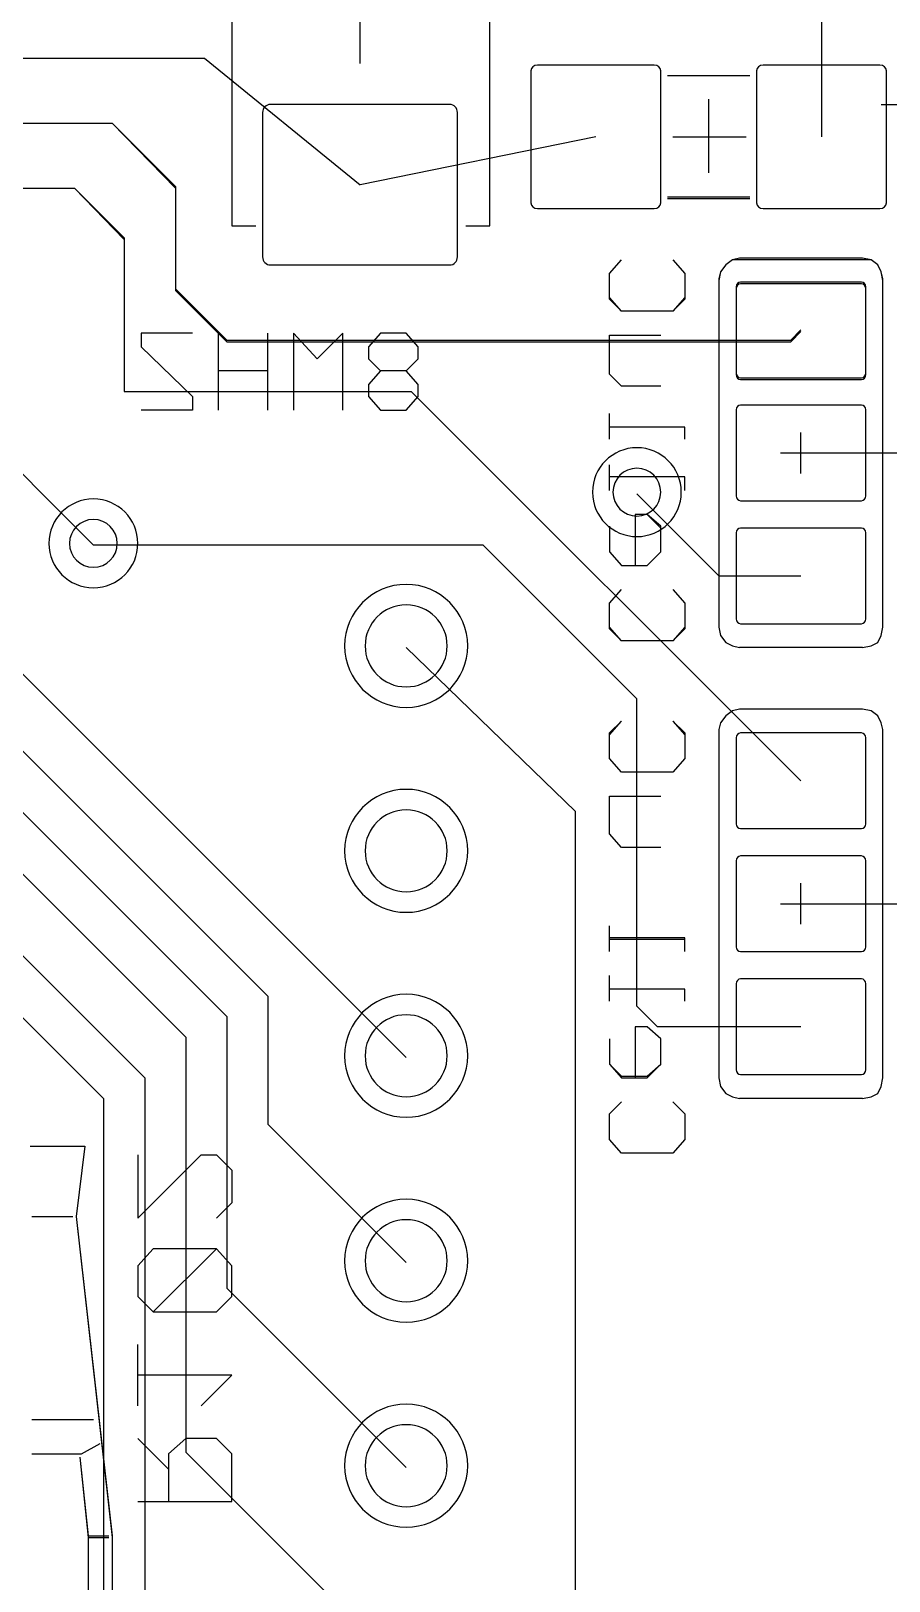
# Model space of a CAD drawing. Extents: x 82 to 212, y 79 to 137.
# Drawn here: x 189.59 to 200.21, y 105.19 to 124.4 of the extents above; entities that cross this region are included whole.
import ezdxf

# ---------------------------------------------------------------- set-up
doc = ezdxf.new("R2010")
doc.units = 0
doc.layers.add('Circuit_2013-04-18', color=7, linetype='CONTINUOUS')
doc.layers.add('Circuit_2013-08-08', color=7, linetype='CONTINUOUS')

msp = doc.modelspace()

# ---------------------------------------------------------------- linework, layer by layer
at = {"layer": 'Circuit_2013-04-18', "color": 6}
for points in [[(192.369722, 126.978833), (192.073389, 126.978833), (192.073389, 121.9835), (192.369722, 121.9835)], [(194.973222, 121.9835), (195.269556, 121.9835), (195.269556, 126.978833), (194.973222, 126.978833)], [(197.470889, 123.846167), (198.486889, 123.846167)], [(197.470889, 122.322167), (198.486889, 122.322167)], [(198.359889, 121.560167), (198.275222, 121.560167), (198.190556, 121.496667), (198.127056, 121.412), (198.105889, 121.306167)], [(199.883889, 121.560167), (198.359889, 121.560167)], [(200.137889, 121.306167), (200.116722, 121.412), (200.074389, 121.496667), (199.989722, 121.560167), (199.883889, 121.560167)], [(198.105889, 121.306167), (198.105889, 117.009333)], [(200.137889, 117.009333), (200.137889, 121.306167)], [(198.105889, 117.009333), (198.127056, 116.9035), (198.190556, 116.818833), (198.275222, 116.7765), (198.359889, 116.755333)], [(199.883889, 116.755333), (199.989722, 116.7765), (200.074389, 116.818833), (200.116722, 116.9035), (200.137889, 117.009333)], [(199.883889, 116.755333), (198.359889, 116.755333)], [(198.359889, 115.993333), (198.275222, 115.972167), (198.190556, 115.908667), (198.127056, 115.824), (198.105889, 115.739333)], [(199.883889, 115.993333), (198.359889, 115.993333)], [(200.137889, 115.739333), (200.116722, 115.824), (200.074389, 115.908667), (199.989722, 115.972167), (199.883889, 115.993333)], [(198.105889, 115.739333), (198.105889, 111.421333)], [(200.137889, 111.421333), (200.137889, 115.739333)], [(198.105889, 111.421333), (198.127056, 111.3155), (198.190556, 111.230833), (198.275222, 111.1885), (198.359889, 111.167333)], [(199.883889, 111.167333), (199.989722, 111.1885), (200.074389, 111.230833), (200.116722, 111.3155), (200.137889, 111.421333)], [(199.883889, 111.167333), (198.359889, 111.167333)], [(189.575722, 110.574667), (190.253056, 110.574667), (190.147222, 109.706833), (190.591722, 105.7275), (190.591722, 104.690333), (190.083722, 104.690333), (190.083722, 90.191167), (190.591722, 90.191167), (190.591722, 82.698167), (186.993389, 82.698167), (186.993389, 88.519), (177.362556, 88.519), (177.362556, 82.698167), (173.404389, 82.698167), (173.404389, 87.5665), (173.404389, 90.191167), (173.912389, 90.191167), (173.912389, 104.690333), (173.425556, 104.690333), (173.425556, 105.7275), (173.785389, 109.706833), (173.721889, 110.574667), (174.420389, 110.574667)], [(189.596889, 109.706833), (190.104889, 109.706833)], [(189.596889, 107.188), (190.358889, 107.188)], [(189.596889, 106.764667), (190.210722, 106.764667), (190.443556, 106.891667)], [(190.189556, 106.722333), (190.295389, 105.7275), (190.549389, 105.7275)], [(190.295389, 105.7275), (190.295389, 104.7115)]]:
    msp.add_lwpolyline(points, dxfattribs=at)
at = {"layer": 'Circuit_2013-04-18', "color": 5}
for points in [[(199.375889, 125.751167), (199.375889, 123.084167)], [(188.813722, 124.057833), (191.734722, 124.057833), (193.660889, 122.4915)], [(188.813722, 123.2535), (190.591722, 123.2535), (191.374889, 122.449167), (191.374889, 121.179167), (192.009889, 120.544167), (198.994889, 120.544167), (199.121889, 120.671167)], [(196.581889, 123.084167), (193.660889, 122.4915)], [(188.813722, 122.449167), (190.126056, 122.449167), (190.739889, 121.814167), (190.739889, 119.930333), (194.295889, 119.930333), (199.121889, 115.104333)], [(188.813722, 121.644833), (188.834889, 121.623667), (188.834889, 119.549333), (190.358889, 118.025333)], [(180.622222, 119.845667), (180.622222, 118.618), (185.024889, 114.215333), (187.437889, 114.215333), (190.485889, 111.167333), (190.485889, 93.260333), (192.390889, 91.3765), (193.131722, 91.3765)], [(181.426556, 119.845667), (181.426556, 118.575667), (185.024889, 114.977333), (187.437889, 114.977333), (190.993889, 111.421333), (190.993889, 104.753833), (194.232389, 101.515333)], [(183.818389, 119.845667), (183.818389, 117.580833), (185.913889, 115.485333), (187.945889, 115.485333), (191.501889, 111.929333), (191.501889, 106.785833), (194.232389, 104.055333)], [(184.622722, 119.845667), (184.622722, 117.5385), (186.167889, 115.993333), (188.199889, 115.993333), (192.009889, 112.183333), (192.009889, 108.817833), (194.232389, 106.595333)], [(185.427056, 119.845667), (185.427056, 117.496167), (186.421889, 116.501333), (188.453889, 116.501333), (192.517889, 112.437333), (192.517889, 110.849833), (194.232389, 109.135333)], [(186.210222, 119.845667), (186.210222, 117.475), (186.421889, 117.263333), (188.644389, 117.263333), (194.232389, 111.675333)], [(199.121889, 119.168333), (201.407889, 119.168333), (202.169889, 118.660333)], [(197.089889, 118.660333), (198.105889, 117.644333), (199.121889, 117.644333)], [(195.184889, 118.025333), (190.358889, 118.025333)], [(199.121889, 112.056333), (197.343889, 112.056333), (197.089889, 112.310333), (197.089889, 116.120333), (195.184889, 118.025333)], [(197.089889, 101.0285), (196.454889, 101.515333), (196.327889, 100.880333), (196.327889, 114.723333), (194.232389, 116.755333)], [(199.121889, 113.580333), (200.518889, 113.580333), (200.518889, 116.120333), (202.169889, 116.120333)]]:
    msp.add_lwpolyline(points, dxfattribs=at)
at = {"layer": 'Circuit_2013-04-18', "color": 7}
for points in [[(193.660889, 123.994333), (193.660889, 124.989167)], [(195.777556, 123.902047), (195.777556, 122.266287), (195.777556, 122.266287)], [(197.305789, 123.973167), (195.857989, 123.973167)], [(197.386222, 122.266287), (197.386222, 123.902047)], [(198.571556, 123.902047), (198.571556, 122.266287), (198.571556, 122.266287)], [(200.099789, 123.973167), (198.651989, 123.973167)], [(200.180222, 122.266287), (200.180222, 123.902047)], [(197.978889, 122.639667), (197.978889, 123.549833)], [(192.454389, 123.38685), (192.454389, 121.59615), (192.454389, 121.59615)], [(194.770869, 123.486333), (192.550909, 123.486333)], [(194.867389, 121.59615), (194.867389, 123.38685)], [(197.534389, 123.084167), (198.444556, 123.084167)], [(195.857989, 122.195167), (197.305789, 122.195167)], [(198.651989, 122.195167), (200.099789, 122.195167)], [(192.550909, 121.496667), (194.770869, 121.496667)], [(199.869919, 121.263833), (198.373859, 121.263833)], [(198.317556, 121.204567), (198.317556, 120.137767), (198.317556, 120.137767)], [(199.926222, 120.137767), (199.926222, 121.204567)], [(198.373859, 120.0785), (199.869919, 120.0785)], [(198.317556, 119.701733), (198.317556, 118.634933), (198.317556, 118.634933)], [(199.869919, 119.761), (198.373859, 119.761)], [(199.926222, 118.634933), (199.926222, 119.701733)], [(199.121889, 118.914333), (199.121889, 119.422333)], [(198.867889, 119.168333), (199.375889, 119.168333)], [(197.386222, 118.6815), (197.386222, 118.6815)], [(197.640222, 118.6815), (197.640222, 118.6815)], [(198.373859, 118.575667), (199.869919, 118.575667)], [(198.317556, 118.177733), (198.317556, 117.110933), (198.317556, 117.110933)], [(199.869919, 118.237), (198.373859, 118.237)], [(199.926222, 117.110933), (199.926222, 118.177733)], [(190.655222, 118.0465), (190.655222, 118.0465)], [(190.909222, 118.0465), (190.909222, 118.0465)], [(198.373859, 117.051667), (199.869919, 117.051667)], [(194.740389, 116.7765), (194.740389, 116.7765)], [(194.994389, 116.7765), (194.994389, 116.7765)], [(198.317556, 115.637733), (198.317556, 114.570933), (198.317556, 114.570933)], [(199.869919, 115.697), (198.373859, 115.697)], [(199.926222, 114.570933), (199.926222, 115.637733)], [(198.373859, 114.511667), (199.869919, 114.511667)], [(194.740389, 114.2365), (194.740389, 114.2365)], [(194.994389, 114.2365), (194.994389, 114.2365)], [(198.317556, 114.113733), (198.317556, 113.046933), (198.317556, 113.046933)], [(199.869919, 114.173), (198.373859, 114.173)], [(199.926222, 113.046933), (199.926222, 114.113733)], [(199.121889, 113.326333), (199.121889, 113.834333)], [(198.867889, 113.580333), (199.375889, 113.580333)], [(198.373859, 112.987667), (199.869919, 112.987667)], [(198.317556, 112.589733), (198.317556, 111.522933), (198.317556, 111.522933)], [(199.869919, 112.649), (198.373859, 112.649)], [(199.926222, 111.522933), (199.926222, 112.589733)], [(194.740389, 111.6965), (194.740389, 111.6965)], [(194.994389, 111.6965), (194.994389, 111.6965)], [(198.373859, 111.463667), (199.869919, 111.463667)], [(194.740389, 109.1565), (194.740389, 109.1565)], [(194.994389, 109.1565), (194.994389, 109.1565)], [(194.740389, 106.6165), (194.740389, 106.6165)], [(194.994389, 106.6165), (194.994389, 106.6165)]]:
    msp.add_lwpolyline(points, dxfattribs=at)
at = {"layer": 'Circuit_2013-04-18', "color": 1}
for points in [[(200.116722, 123.486333), (201.069222, 123.486333), (201.069222, 123.952), (200.899889, 124.100167), (200.582389, 124.100167), (200.434222, 123.952), (200.434222, 123.486333)], [(190.909222, 110.468833), (190.909222, 109.685667), (191.692389, 110.468833), (191.882889, 110.468833), (192.073389, 110.278333), (192.073389, 109.876167), (191.882889, 109.685667)], [(191.099722, 108.5215), (191.882889, 108.5215), (192.073389, 108.712), (192.073389, 109.093), (191.882889, 109.304667), (191.099722, 109.304667), (190.909222, 109.093), (190.909222, 108.712), (191.099722, 108.5215), (191.882889, 109.304667)], [(190.909222, 107.357333), (190.909222, 108.119333)], [(191.692389, 107.357333), (192.073389, 107.738333), (190.909222, 107.738333)], [(190.909222, 106.172), (192.073389, 106.172), (192.073389, 106.764667), (191.882889, 106.955167), (191.501889, 106.955167), (191.290222, 106.764667), (191.290222, 106.172)], [(191.290222, 106.574167), (190.909222, 106.955167)]]:
    msp.add_lwpolyline(points, dxfattribs=at)
at = {"layer": 'Circuit_2013-04-18', "color": 2}
for points in [[(197.534389, 121.560167), (197.682556, 121.390833), (197.682556, 121.073333), (197.534389, 120.925167), (196.899389, 120.925167), (196.751222, 121.073333), (196.751222, 121.390833), (196.899389, 121.560167)], [(191.586556, 120.65), (190.951556, 120.65), (190.951556, 120.480667), (191.586556, 119.866833), (191.586556, 119.6975), (190.951556, 119.6975)], [(191.904056, 120.65), (191.904056, 119.6975)], [(192.517889, 119.6975), (192.517889, 120.65)], [(193.449222, 119.6975), (193.449222, 120.65), (193.131722, 120.3325), (192.835389, 120.65), (192.835389, 119.6975)], [(194.380556, 120.480667), (194.232389, 120.65), (193.914889, 120.65), (193.766722, 120.480667), (193.766722, 120.3325), (193.914889, 120.184333), (193.766722, 120.015), (193.766722, 119.866833), (193.914889, 119.6975), (194.232389, 119.6975), (194.380556, 119.866833), (194.380556, 120.015), (194.232389, 120.184333), (194.380556, 120.3325), (194.380556, 120.480667)], [(197.386222, 119.993833), (196.899389, 119.993833), (196.751222, 120.142), (196.751222, 120.628833), (197.386222, 120.628833)], [(192.517889, 120.184333), (191.904056, 120.184333)], [(194.232389, 120.184333), (193.914889, 120.184333)], [(196.751222, 119.337667), (196.751222, 119.655167)], [(197.682556, 119.337667), (197.682556, 119.485833), (196.751222, 119.485833)], [(196.751222, 118.702667), (196.751222, 119.020167)], [(197.682556, 118.702667), (197.682556, 118.872), (196.751222, 118.872)], [(196.751222, 118.237), (196.751222, 117.940667), (196.899389, 117.771333), (197.216889, 117.771333), (197.386222, 117.940667), (197.386222, 118.237), (197.216889, 118.406333), (197.068722, 118.406333), (197.068722, 117.771333)], [(197.534389, 117.475), (197.682556, 117.305667), (197.682556, 116.988167), (197.534389, 116.84), (196.899389, 116.84), (196.751222, 116.988167), (196.751222, 117.305667), (196.899389, 117.475)], [(197.534389, 115.845167), (197.682556, 115.675833), (197.682556, 115.3795), (197.534389, 115.210167), (196.899389, 115.210167), (196.751222, 115.3795), (196.751222, 115.675833), (196.899389, 115.845167)], [(197.386222, 114.278833), (196.899389, 114.278833), (196.751222, 114.448167), (196.751222, 114.913833), (197.386222, 114.913833)], [(196.751222, 112.987667), (196.751222, 113.305167)], [(197.682556, 112.987667), (197.682556, 113.135833), (196.751222, 113.135833)], [(196.751222, 112.373833), (196.751222, 112.670167)], [(197.682556, 112.373833), (197.682556, 112.522), (196.751222, 112.522)], [(196.751222, 111.908167), (196.751222, 111.590667), (196.899389, 111.421333), (197.216889, 111.421333), (197.386222, 111.590667), (197.386222, 111.908167), (197.216889, 112.056333), (197.068722, 112.056333), (197.068722, 111.421333)], [(197.534389, 111.125), (197.682556, 110.976833), (197.682556, 110.659333), (197.534389, 110.49), (196.899389, 110.49), (196.751222, 110.659333), (196.751222, 110.976833), (196.899389, 111.125)]]:
    msp.add_lwpolyline(points, dxfattribs=at)
at = {"layer": 'Circuit_2013-04-18', "color": 7}
for points in [[(195.857989, 123.973167), (195.813567, 123.973167), (195.777556, 123.941326), (195.777556, 123.902047)], [(197.386222, 123.902047), (197.386222, 123.941326), (197.350211, 123.973167), (197.305789, 123.973167)], [(198.651989, 123.973167), (198.607567, 123.973167), (198.571556, 123.941326), (198.571556, 123.902047)], [(200.180222, 123.902047), (200.180222, 123.941326), (200.144211, 123.973167), (200.099789, 123.973167)], [(192.550909, 123.486333), (192.497603, 123.486333), (192.454389, 123.441793), (192.454389, 123.38685)], [(194.867389, 123.38685), (194.867389, 123.441793), (194.824175, 123.486333), (194.770869, 123.486333)], [(195.777556, 122.266287), (195.777556, 122.227007), (195.813567, 122.195167), (195.857989, 122.195167)], [(197.305789, 122.195167), (197.350211, 122.195167), (197.386222, 122.227007), (197.386222, 122.266287)], [(198.571556, 122.266287), (198.571556, 122.227007), (198.607567, 122.195167), (198.651989, 122.195167)], [(200.099789, 122.195167), (200.144211, 122.195167), (200.180222, 122.227007), (200.180222, 122.266287)], [(192.454389, 121.59615), (192.454389, 121.541207), (192.497603, 121.496667), (192.550909, 121.496667)], [(194.770869, 121.496667), (194.824175, 121.496667), (194.867389, 121.541207), (194.867389, 121.59615)], [(198.373859, 121.263833), (198.342764, 121.263833), (198.317556, 121.237304), (198.317556, 121.204567)], [(199.926222, 121.204567), (199.926222, 121.237299), (199.90102, 121.263833), (199.869919, 121.263833)], [(198.317556, 120.137767), (198.317556, 120.105035), (198.342758, 120.0785), (198.373859, 120.0785)], [(199.869919, 120.0785), (199.901014, 120.0785), (199.926222, 120.105029), (199.926222, 120.137767)], [(198.373859, 119.761), (198.342764, 119.761), (198.317556, 119.734471), (198.317556, 119.701733)], [(199.926222, 119.701733), (199.926222, 119.734465), (199.90102, 119.761), (199.869919, 119.761)], [(197.089889, 119.231833), (196.78595, 119.231833), (196.539556, 118.985439), (196.539556, 118.6815)], [(197.640222, 118.6815), (197.640222, 118.985439), (197.393831, 119.231833), (197.089889, 119.231833)], [(197.089889, 118.977833), (196.926228, 118.977833), (196.793556, 118.845161), (196.793556, 118.6815)], [(197.386222, 118.6815), (197.386222, 118.845161), (197.25355, 118.977833), (197.089889, 118.977833)], [(190.358889, 118.596833), (190.05495, 118.596833), (189.808556, 118.350439), (189.808556, 118.0465)], [(190.909222, 118.0465), (190.909222, 118.350439), (190.662828, 118.596833), (190.358889, 118.596833)], [(196.539556, 118.6815), (196.539556, 118.377558), (196.78595, 118.131167), (197.089889, 118.131167)], [(196.793556, 118.6815), (196.793556, 118.517839), (196.926228, 118.385167), (197.089889, 118.385167)], [(197.089889, 118.131167), (197.393831, 118.131167), (197.640222, 118.377558), (197.640222, 118.6815)], [(197.089889, 118.385167), (197.25355, 118.385167), (197.386222, 118.517839), (197.386222, 118.6815)], [(198.317556, 118.634933), (198.317556, 118.602201), (198.342758, 118.575667), (198.373859, 118.575667)], [(199.869919, 118.575667), (199.901014, 118.575667), (199.926222, 118.602196), (199.926222, 118.634933)], [(190.358889, 118.342833), (190.195228, 118.342833), (190.062556, 118.210161), (190.062556, 118.0465)], [(190.655222, 118.0465), (190.655222, 118.210161), (190.52255, 118.342833), (190.358889, 118.342833)], [(198.373859, 118.237), (198.342764, 118.237), (198.317556, 118.210471), (198.317556, 118.177733)], [(199.926222, 118.177733), (199.926222, 118.210465), (199.90102, 118.237), (199.869919, 118.237)], [(189.808556, 118.0465), (189.808556, 117.742558), (190.05495, 117.496167), (190.358889, 117.496167)], [(190.062556, 118.0465), (190.062556, 117.882839), (190.195228, 117.750167), (190.358889, 117.750167)], [(190.358889, 117.496167), (190.662828, 117.496167), (190.909222, 117.742558), (190.909222, 118.0465)], [(190.358889, 117.750167), (190.52255, 117.750167), (190.655222, 117.882839), (190.655222, 118.0465)], [(194.232389, 117.5385), (193.811548, 117.5385), (193.470389, 117.197341), (193.470389, 116.7765)], [(194.994389, 116.7765), (194.994389, 117.197341), (194.65323, 117.5385), (194.232389, 117.5385)], [(194.232389, 117.2845), (193.951829, 117.2845), (193.724389, 117.05706), (193.724389, 116.7765)], [(194.740389, 116.7765), (194.740389, 117.05706), (194.512949, 117.2845), (194.232389, 117.2845)], [(198.317556, 117.110933), (198.317556, 117.078201), (198.342758, 117.051667), (198.373859, 117.051667)], [(199.869919, 117.051667), (199.901014, 117.051667), (199.926222, 117.078196), (199.926222, 117.110933)], [(193.470389, 116.7765), (193.470389, 116.355659), (193.811548, 116.0145), (194.232389, 116.0145)], [(193.724389, 116.7765), (193.724389, 116.49594), (193.951829, 116.2685), (194.232389, 116.2685)], [(194.232389, 116.0145), (194.65323, 116.0145), (194.994389, 116.355659), (194.994389, 116.7765)], [(194.232389, 116.2685), (194.512949, 116.2685), (194.740389, 116.49594), (194.740389, 116.7765)], [(198.373859, 115.697), (198.342764, 115.697), (198.317556, 115.670471), (198.317556, 115.637733)], [(199.926222, 115.637733), (199.926222, 115.670465), (199.90102, 115.697), (199.869919, 115.697)], [(194.232389, 114.9985), (193.811548, 114.9985), (193.470389, 114.657341), (193.470389, 114.2365)], [(194.994389, 114.2365), (194.994389, 114.657341), (194.65323, 114.9985), (194.232389, 114.9985)], [(194.232389, 114.7445), (193.951829, 114.7445), (193.724389, 114.51706), (193.724389, 114.2365)], [(194.740389, 114.2365), (194.740389, 114.51706), (194.512949, 114.7445), (194.232389, 114.7445)], [(198.317556, 114.570933), (198.317556, 114.538201), (198.342758, 114.511667), (198.373859, 114.511667)], [(199.869919, 114.511667), (199.901014, 114.511667), (199.926222, 114.538196), (199.926222, 114.570933)], [(193.470389, 114.2365), (193.470389, 113.815659), (193.811548, 113.4745), (194.232389, 113.4745)], [(193.724389, 114.2365), (193.724389, 113.95594), (193.951829, 113.7285), (194.232389, 113.7285)], [(194.232389, 113.4745), (194.65323, 113.4745), (194.994389, 113.815659), (194.994389, 114.2365)], [(194.232389, 113.7285), (194.512949, 113.7285), (194.740389, 113.95594), (194.740389, 114.2365)], [(198.373859, 114.173), (198.342764, 114.173), (198.317556, 114.146471), (198.317556, 114.113733)], [(199.926222, 114.113733), (199.926222, 114.146465), (199.90102, 114.173), (199.869919, 114.173)], [(198.317556, 113.046933), (198.317556, 113.014201), (198.342758, 112.987667), (198.373859, 112.987667)], [(199.869919, 112.987667), (199.901014, 112.987667), (199.926222, 113.014196), (199.926222, 113.046933)], [(198.373859, 112.649), (198.342764, 112.649), (198.317556, 112.622471), (198.317556, 112.589733)], [(199.926222, 112.589733), (199.926222, 112.622465), (199.90102, 112.649), (199.869919, 112.649)], [(194.232389, 112.4585), (193.811548, 112.4585), (193.470389, 112.117341), (193.470389, 111.6965)], [(194.994389, 111.6965), (194.994389, 112.117341), (194.65323, 112.4585), (194.232389, 112.4585)], [(194.232389, 112.2045), (193.951829, 112.2045), (193.724389, 111.97706), (193.724389, 111.6965)], [(194.740389, 111.6965), (194.740389, 111.97706), (194.512949, 112.2045), (194.232389, 112.2045)], [(193.470389, 111.6965), (193.470389, 111.275659), (193.811548, 110.9345), (194.232389, 110.9345)], [(193.724389, 111.6965), (193.724389, 111.41594), (193.951829, 111.1885), (194.232389, 111.1885)], [(194.232389, 110.9345), (194.65323, 110.9345), (194.994389, 111.275659), (194.994389, 111.6965)], [(194.232389, 111.1885), (194.512949, 111.1885), (194.740389, 111.41594), (194.740389, 111.6965)], [(198.317556, 111.522933), (198.317556, 111.490201), (198.342758, 111.463667), (198.373859, 111.463667)], [(199.869919, 111.463667), (199.901014, 111.463667), (199.926222, 111.490196), (199.926222, 111.522933)], [(194.232389, 109.9185), (193.811548, 109.9185), (193.470389, 109.577341), (193.470389, 109.1565)], [(194.994389, 109.1565), (194.994389, 109.577341), (194.65323, 109.9185), (194.232389, 109.9185)], [(194.232389, 109.6645), (193.951829, 109.6645), (193.724389, 109.43706), (193.724389, 109.1565)], [(194.740389, 109.1565), (194.740389, 109.43706), (194.512949, 109.6645), (194.232389, 109.6645)], [(193.470389, 109.1565), (193.470389, 108.735659), (193.811548, 108.3945), (194.232389, 108.3945)], [(193.724389, 109.1565), (193.724389, 108.87594), (193.951829, 108.6485), (194.232389, 108.6485)], [(194.232389, 108.3945), (194.65323, 108.3945), (194.994389, 108.735659), (194.994389, 109.1565)], [(194.232389, 108.6485), (194.512949, 108.6485), (194.740389, 108.87594), (194.740389, 109.1565)], [(194.232389, 107.3785), (193.811548, 107.3785), (193.470389, 107.037341), (193.470389, 106.6165)], [(194.994389, 106.6165), (194.994389, 107.037341), (194.65323, 107.3785), (194.232389, 107.3785)], [(194.232389, 107.1245), (193.951829, 107.1245), (193.724389, 106.89706), (193.724389, 106.6165)], [(194.740389, 106.6165), (194.740389, 106.89706), (194.512949, 107.1245), (194.232389, 107.1245)], [(193.470389, 106.6165), (193.470389, 106.195659), (193.811548, 105.8545), (194.232389, 105.8545)], [(193.724389, 106.6165), (193.724389, 106.33594), (193.951829, 106.1085), (194.232389, 106.1085)], [(194.232389, 105.8545), (194.65323, 105.8545), (194.994389, 106.195659), (194.994389, 106.6165)], [(194.232389, 106.1085), (194.512949, 106.1085), (194.740389, 106.33594), (194.740389, 106.6165)]]:
    msp.add_open_spline(points, degree=3, dxfattribs=at)
at = {"layer": 'Circuit_2013-08-08', "color": 6}
for points in [[(192.369722, 126.978833), (192.073389, 126.978833), (192.073389, 121.9835), (192.369722, 121.9835)], [(194.973222, 121.9835), (195.269556, 121.9835), (195.269556, 126.978833), (194.973222, 126.978833)], [(197.470889, 123.846167), (198.486889, 123.846167)], [(197.470889, 122.343333), (198.486889, 122.343333)], [(198.359889, 121.581333), (198.275222, 121.560167), (198.190556, 121.496667), (198.127056, 121.412), (198.105889, 121.327333)], [(199.883889, 121.581333), (198.359889, 121.581333)], [(200.137889, 121.327333), (200.116722, 121.412), (200.074389, 121.496667), (199.989722, 121.560167), (199.883889, 121.581333)], [(198.105889, 121.327333), (198.105889, 117.009333)], [(200.137889, 117.009333), (200.137889, 121.327333)], [(198.105889, 117.009333), (198.127056, 116.9035), (198.190556, 116.818833), (198.275222, 116.7765), (198.359889, 116.755333)], [(199.883889, 116.755333), (199.989722, 116.7765), (200.074389, 116.818833), (200.116722, 116.9035), (200.137889, 117.009333)], [(199.883889, 116.755333), (198.359889, 116.755333)], [(198.359889, 115.993333), (198.275222, 115.972167), (198.190556, 115.908667), (198.127056, 115.824), (198.105889, 115.739333)], [(199.883889, 115.993333), (198.359889, 115.993333)], [(200.137889, 115.739333), (200.116722, 115.824), (200.074389, 115.908667), (199.989722, 115.972167), (199.883889, 115.993333)], [(198.105889, 115.739333), (198.105889, 111.421333)], [(200.137889, 111.421333), (200.137889, 115.739333)], [(198.105889, 111.421333), (198.127056, 111.3155), (198.190556, 111.230833), (198.275222, 111.1885), (198.359889, 111.167333)], [(199.883889, 111.167333), (199.989722, 111.1885), (200.074389, 111.230833), (200.116722, 111.3155), (200.137889, 111.421333)], [(199.883889, 111.167333), (198.359889, 111.167333)], [(189.575722, 110.574667), (190.253056, 110.574667), (190.147222, 109.706833), (190.591722, 105.748667), (190.591722, 104.690333), (190.083722, 104.690333), (190.083722, 90.191167), (190.591722, 90.191167), (190.591722, 82.698167), (186.993389, 82.698167), (186.993389, 88.519), (177.362556, 88.519), (177.362556, 82.698167), (173.404389, 82.698167), (173.404389, 87.5665), (173.404389, 90.191167), (173.912389, 90.191167), (173.912389, 104.690333), (173.425556, 104.690333), (173.425556, 105.748667), (173.785389, 109.706833), (173.721889, 110.574667), (174.420389, 110.574667)], [(189.596889, 109.706833), (190.104889, 109.706833)], [(189.596889, 107.188), (190.358889, 107.188)], [(189.596889, 106.764667), (190.210722, 106.764667), (190.443556, 106.891667)], [(190.189556, 106.722333), (190.295389, 105.748667), (190.549389, 105.748667)], [(190.295389, 105.748667), (190.295389, 104.7115)]]:
    msp.add_lwpolyline(points, dxfattribs=at)
at = {"layer": 'Circuit_2013-08-08', "color": 5}
for points in [[(199.375889, 125.751167), (199.375889, 123.084167)], [(188.813722, 124.057833), (191.734722, 124.057833), (193.660889, 122.4915)], [(188.813722, 123.2535), (190.591722, 123.2535), (191.374889, 122.470333), (191.374889, 121.200333), (192.009889, 120.565333), (198.994889, 120.565333), (199.121889, 120.692333)], [(196.581889, 123.084167), (193.660889, 122.4915)], [(188.813722, 122.449167), (190.126056, 122.449167), (190.739889, 121.835333), (190.739889, 119.930333), (194.295889, 119.930333), (199.121889, 115.104333)], [(188.813722, 121.644833), (188.834889, 121.623667), (188.834889, 119.549333), (190.358889, 118.025333)], [(180.622222, 119.845667), (180.622222, 118.618), (185.024889, 114.215333), (187.437889, 114.215333), (190.485889, 111.167333), (190.485889, 93.2815), (192.390889, 91.3765), (193.131722, 91.3765)], [(181.426556, 119.845667), (181.426556, 118.575667), (185.024889, 114.977333), (187.437889, 114.977333), (190.993889, 111.421333), (190.993889, 104.753833), (194.232389, 101.515333)], [(183.818389, 119.845667), (183.818389, 117.580833), (185.913889, 115.485333), (187.945889, 115.485333), (191.501889, 111.929333), (191.501889, 106.785833), (194.232389, 104.055333)], [(184.622722, 119.845667), (184.622722, 117.5385), (186.167889, 115.993333), (188.199889, 115.993333), (192.009889, 112.183333), (192.009889, 108.817833), (194.232389, 106.595333)], [(185.427056, 119.845667), (185.427056, 117.496167), (186.421889, 116.501333), (188.453889, 116.501333), (192.517889, 112.437333), (192.517889, 110.849833), (194.232389, 109.135333)], [(186.210222, 119.845667), (186.210222, 117.475), (186.421889, 117.263333), (188.644389, 117.263333), (194.232389, 111.675333)], [(199.121889, 119.168333), (201.407889, 119.168333), (202.169889, 118.660333)], [(197.089889, 118.660333), (198.105889, 117.644333), (199.121889, 117.644333)], [(195.184889, 118.025333), (190.358889, 118.025333)], [(199.121889, 112.056333), (197.343889, 112.056333), (197.089889, 112.310333), (197.089889, 116.120333), (195.184889, 118.025333)], [(197.089889, 101.0285), (196.454889, 101.515333), (196.327889, 100.880333), (196.327889, 114.723333), (194.232389, 116.755333)], [(199.121889, 113.580333), (200.518889, 113.580333), (200.518889, 116.120333), (202.169889, 116.120333)]]:
    msp.add_lwpolyline(points, dxfattribs=at)
at = {"layer": 'Circuit_2013-08-08', "color": 7}
for points in [[(193.660889, 123.994333), (193.660889, 124.989167)], [(195.777556, 123.902047), (195.777556, 122.266287), (195.777556, 122.266287)], [(197.305789, 123.973167), (195.857989, 123.973167)], [(197.386222, 122.266287), (197.386222, 123.902047)], [(198.571556, 123.902047), (198.571556, 122.266287), (198.571556, 122.266287)], [(200.099789, 123.973167), (198.651989, 123.973167)], [(200.180222, 122.266287), (200.180222, 123.902047)], [(197.978889, 122.639667), (197.978889, 123.549833)], [(192.454389, 123.38685), (192.454389, 121.59615), (192.454389, 121.59615)], [(194.770869, 123.486333), (192.550909, 123.486333)], [(194.867389, 121.59615), (194.867389, 123.38685)], [(197.534389, 123.084167), (198.444556, 123.084167)], [(195.857989, 122.195167), (197.305789, 122.195167)], [(198.651989, 122.195167), (200.099789, 122.195167)], [(192.550909, 121.496667), (194.770869, 121.496667)], [(198.317556, 121.225733), (198.317556, 120.158933), (198.317556, 120.158933)], [(199.869919, 121.285), (198.373859, 121.285)], [(199.926222, 120.158933), (199.926222, 121.225733)], [(198.373859, 120.099667), (199.869919, 120.099667)], [(198.317556, 119.701733), (198.317556, 118.634933), (198.317556, 118.634933)], [(199.869919, 119.761), (198.373859, 119.761)], [(199.926222, 118.634933), (199.926222, 119.701733)], [(199.121889, 118.914333), (199.121889, 119.422333)], [(198.867889, 119.168333), (199.375889, 119.168333)], [(197.386222, 118.6815), (197.386222, 118.6815)], [(197.640222, 118.6815), (197.640222, 118.6815)], [(198.373859, 118.575667), (199.869919, 118.575667)], [(198.317556, 118.177733), (198.317556, 117.110933), (198.317556, 117.110933)], [(199.869919, 118.237), (198.373859, 118.237)], [(199.926222, 117.110933), (199.926222, 118.177733)], [(190.655222, 118.0465), (190.655222, 118.0465)], [(190.909222, 118.0465), (190.909222, 118.0465)], [(198.373859, 117.051667), (199.869919, 117.051667)], [(194.740389, 116.7765), (194.740389, 116.7765)], [(194.994389, 116.7765), (194.994389, 116.7765)], [(198.317556, 115.637733), (198.317556, 114.570933), (198.317556, 114.570933)], [(199.869919, 115.697), (198.373859, 115.697)], [(199.926222, 114.570933), (199.926222, 115.637733)], [(198.373859, 114.511667), (199.869919, 114.511667)], [(194.740389, 114.2365), (194.740389, 114.2365)], [(194.994389, 114.2365), (194.994389, 114.2365)], [(198.317556, 114.113733), (198.317556, 113.046933), (198.317556, 113.046933)], [(199.869919, 114.173), (198.373859, 114.173)], [(199.926222, 113.046933), (199.926222, 114.113733)], [(199.121889, 113.326333), (199.121889, 113.834333)], [(198.867889, 113.580333), (199.375889, 113.580333)], [(198.373859, 112.987667), (199.869919, 112.987667)], [(198.317556, 112.589733), (198.317556, 111.522933), (198.317556, 111.522933)], [(199.869919, 112.649), (198.373859, 112.649)], [(199.926222, 111.522933), (199.926222, 112.589733)], [(194.740389, 111.6965), (194.740389, 111.6965)], [(194.994389, 111.6965), (194.994389, 111.6965)], [(198.373859, 111.463667), (199.869919, 111.463667)], [(194.740389, 109.1565), (194.740389, 109.1565)], [(194.994389, 109.1565), (194.994389, 109.1565)], [(194.740389, 106.6165), (194.740389, 106.6165)], [(194.994389, 106.6165), (194.994389, 106.6165)]]:
    msp.add_lwpolyline(points, dxfattribs=at)
at = {"layer": 'Circuit_2013-08-08', "color": 1}
for points in [[(200.116722, 123.486333), (201.069222, 123.486333), (201.069222, 123.952), (200.899889, 124.100167), (200.582389, 124.100167), (200.434222, 123.952), (200.434222, 123.486333)], [(190.909222, 110.468833), (190.909222, 109.685667), (191.692389, 110.468833), (191.882889, 110.468833), (192.073389, 110.278333), (192.073389, 109.876167), (191.882889, 109.685667)], [(191.099722, 108.5215), (191.882889, 108.5215), (192.073389, 108.712), (192.073389, 109.093), (191.882889, 109.304667), (191.099722, 109.304667), (190.909222, 109.093), (190.909222, 108.712), (191.099722, 108.5215), (191.882889, 109.304667)], [(190.909222, 107.357333), (190.909222, 108.119333)], [(191.692389, 107.357333), (192.073389, 107.738333), (190.909222, 107.738333)], [(190.909222, 106.172), (192.073389, 106.172), (192.073389, 106.764667), (191.882889, 106.955167), (191.501889, 106.955167), (191.290222, 106.764667), (191.290222, 106.172)], [(191.290222, 106.574167), (190.909222, 106.955167)]]:
    msp.add_lwpolyline(points, dxfattribs=at)
at = {"layer": 'Circuit_2013-08-08', "color": 2}
for points in [[(197.534389, 121.560167), (197.682556, 121.390833), (197.682556, 121.0945), (197.534389, 120.925167), (196.899389, 120.925167), (196.751222, 121.0945), (196.751222, 121.390833), (196.899389, 121.560167)], [(191.586556, 120.65), (190.951556, 120.65), (190.951556, 120.480667), (191.586556, 119.866833), (191.586556, 119.6975), (190.951556, 119.6975)], [(191.904056, 120.65), (191.904056, 119.6975)], [(192.517889, 119.6975), (192.517889, 120.65)], [(193.449222, 119.6975), (193.449222, 120.65), (193.131722, 120.3325), (192.835389, 120.65), (192.835389, 119.6975)], [(194.380556, 120.480667), (194.232389, 120.65), (193.914889, 120.65), (193.766722, 120.480667), (193.766722, 120.3325), (193.914889, 120.184333), (193.766722, 120.015), (193.766722, 119.866833), (193.914889, 119.6975), (194.232389, 119.6975), (194.380556, 119.866833), (194.380556, 120.015), (194.232389, 120.184333), (194.380556, 120.3325), (194.380556, 120.480667)], [(197.386222, 119.993833), (196.899389, 119.993833), (196.751222, 120.142), (196.751222, 120.628833), (197.386222, 120.628833)], [(192.517889, 120.184333), (191.904056, 120.184333)], [(194.232389, 120.184333), (193.914889, 120.184333)], [(196.751222, 119.337667), (196.751222, 119.655167)], [(197.682556, 119.337667), (197.682556, 119.485833), (196.751222, 119.485833)], [(196.751222, 118.723833), (196.751222, 119.020167)], [(197.682556, 118.723833), (197.682556, 118.872), (196.751222, 118.872)], [(196.751222, 118.258167), (196.751222, 117.940667), (196.899389, 117.771333), (197.216889, 117.771333), (197.386222, 117.940667), (197.386222, 118.258167), (197.216889, 118.406333), (197.068722, 118.406333), (197.068722, 117.771333)], [(197.534389, 117.475), (197.682556, 117.305667), (197.682556, 117.009333), (197.534389, 116.84), (196.899389, 116.84), (196.751222, 117.009333), (196.751222, 117.305667), (196.899389, 117.475)], [(197.534389, 115.845167), (197.682556, 115.697), (197.682556, 115.3795), (197.534389, 115.210167), (196.899389, 115.210167), (196.751222, 115.3795), (196.751222, 115.697), (196.899389, 115.845167)], [(197.386222, 114.278833), (196.899389, 114.278833), (196.751222, 114.448167), (196.751222, 114.913833), (197.386222, 114.913833)], [(196.751222, 112.987667), (196.751222, 113.305167)], [(197.682556, 112.987667), (197.682556, 113.157), (196.751222, 113.157)], [(196.751222, 112.373833), (196.751222, 112.691333)], [(197.682556, 112.373833), (197.682556, 112.522), (196.751222, 112.522)], [(196.751222, 111.908167), (196.751222, 111.590667), (196.899389, 111.4425), (197.216889, 111.4425), (197.386222, 111.590667), (197.386222, 111.908167), (197.216889, 112.056333), (197.068722, 112.056333), (197.068722, 111.4425)], [(197.534389, 111.125), (197.682556, 110.976833), (197.682556, 110.659333), (197.534389, 110.49), (196.899389, 110.49), (196.751222, 110.659333), (196.751222, 110.976833), (196.899389, 111.125)]]:
    msp.add_lwpolyline(points, dxfattribs=at)
at = {"layer": 'Circuit_2013-08-08', "color": 7}
for points in [[(195.857989, 123.973167), (195.813567, 123.973167), (195.777556, 123.941326), (195.777556, 123.902047)], [(197.386222, 123.902047), (197.386222, 123.941326), (197.350211, 123.973167), (197.305789, 123.973167)], [(198.651989, 123.973167), (198.607567, 123.973167), (198.571556, 123.941326), (198.571556, 123.902047)], [(200.180222, 123.902047), (200.180222, 123.941326), (200.144211, 123.973167), (200.099789, 123.973167)], [(192.550909, 123.486333), (192.497603, 123.486333), (192.454389, 123.441793), (192.454389, 123.38685)], [(194.867389, 123.38685), (194.867389, 123.441793), (194.824175, 123.486333), (194.770869, 123.486333)], [(195.777556, 122.266287), (195.777556, 122.227007), (195.813567, 122.195167), (195.857989, 122.195167)], [(197.305789, 122.195167), (197.350211, 122.195167), (197.386222, 122.227007), (197.386222, 122.266287)], [(198.571556, 122.266287), (198.571556, 122.227007), (198.607567, 122.195167), (198.651989, 122.195167)], [(200.099789, 122.195167), (200.144211, 122.195167), (200.180222, 122.227007), (200.180222, 122.266287)], [(192.454389, 121.59615), (192.454389, 121.541207), (192.497603, 121.496667), (192.550909, 121.496667)], [(194.770869, 121.496667), (194.824175, 121.496667), (194.867389, 121.541207), (194.867389, 121.59615)], [(198.373859, 121.285), (198.342764, 121.285), (198.317556, 121.258471), (198.317556, 121.225733)], [(199.926222, 121.225733), (199.926222, 121.258465), (199.90102, 121.285), (199.869919, 121.285)], [(198.317556, 120.158933), (198.317556, 120.126201), (198.342758, 120.099667), (198.373859, 120.099667)], [(199.869919, 120.099667), (199.901014, 120.099667), (199.926222, 120.126196), (199.926222, 120.158933)], [(198.373859, 119.761), (198.342764, 119.761), (198.317556, 119.734471), (198.317556, 119.701733)], [(199.926222, 119.701733), (199.926222, 119.734465), (199.90102, 119.761), (199.869919, 119.761)], [(197.089889, 119.231833), (196.78595, 119.231833), (196.539556, 118.985442), (196.539556, 118.6815)], [(197.640222, 118.6815), (197.640222, 118.985442), (197.393831, 119.231833), (197.089889, 119.231833)], [(197.089889, 118.977833), (196.926228, 118.977833), (196.793556, 118.845161), (196.793556, 118.6815)], [(197.386222, 118.6815), (197.386222, 118.845161), (197.25355, 118.977833), (197.089889, 118.977833)], [(190.358889, 118.596833), (190.05495, 118.596833), (189.808556, 118.350442), (189.808556, 118.0465)], [(190.909222, 118.0465), (190.909222, 118.350442), (190.662828, 118.596833), (190.358889, 118.596833)], [(196.539556, 118.6815), (196.539556, 118.377561), (196.78595, 118.131167), (197.089889, 118.131167)], [(196.793556, 118.6815), (196.793556, 118.517839), (196.926228, 118.385167), (197.089889, 118.385167)], [(197.089889, 118.131167), (197.393831, 118.131167), (197.640222, 118.377561), (197.640222, 118.6815)], [(197.089889, 118.385167), (197.25355, 118.385167), (197.386222, 118.517839), (197.386222, 118.6815)], [(198.317556, 118.634933), (198.317556, 118.602201), (198.342758, 118.575667), (198.373859, 118.575667)], [(199.869919, 118.575667), (199.901014, 118.575667), (199.926222, 118.602196), (199.926222, 118.634933)], [(190.358889, 118.342833), (190.195228, 118.342833), (190.062556, 118.210161), (190.062556, 118.0465)], [(190.655222, 118.0465), (190.655222, 118.210161), (190.52255, 118.342833), (190.358889, 118.342833)], [(198.373859, 118.237), (198.342764, 118.237), (198.317556, 118.210471), (198.317556, 118.177733)], [(199.926222, 118.177733), (199.926222, 118.210465), (199.90102, 118.237), (199.869919, 118.237)], [(189.808556, 118.0465), (189.808556, 117.742561), (190.05495, 117.496167), (190.358889, 117.496167)], [(190.062556, 118.0465), (190.062556, 117.882839), (190.195228, 117.750167), (190.358889, 117.750167)], [(190.358889, 117.496167), (190.662828, 117.496167), (190.909222, 117.742561), (190.909222, 118.0465)], [(190.358889, 117.750167), (190.52255, 117.750167), (190.655222, 117.882839), (190.655222, 118.0465)], [(194.232389, 117.5385), (193.811548, 117.5385), (193.470389, 117.197341), (193.470389, 116.7765)], [(194.994389, 116.7765), (194.994389, 117.197341), (194.65323, 117.5385), (194.232389, 117.5385)], [(194.232389, 117.2845), (193.951829, 117.2845), (193.724389, 117.05706), (193.724389, 116.7765)], [(194.740389, 116.7765), (194.740389, 117.05706), (194.512949, 117.2845), (194.232389, 117.2845)], [(198.317556, 117.110933), (198.317556, 117.078201), (198.342758, 117.051667), (198.373859, 117.051667)], [(199.869919, 117.051667), (199.901014, 117.051667), (199.926222, 117.078196), (199.926222, 117.110933)], [(193.470389, 116.7765), (193.470389, 116.355659), (193.811548, 116.0145), (194.232389, 116.0145)], [(193.724389, 116.7765), (193.724389, 116.49594), (193.951829, 116.2685), (194.232389, 116.2685)], [(194.232389, 116.0145), (194.65323, 116.0145), (194.994389, 116.355659), (194.994389, 116.7765)], [(194.232389, 116.2685), (194.512949, 116.2685), (194.740389, 116.49594), (194.740389, 116.7765)], [(198.373859, 115.697), (198.342764, 115.697), (198.317556, 115.670471), (198.317556, 115.637733)], [(199.926222, 115.637733), (199.926222, 115.670465), (199.90102, 115.697), (199.869919, 115.697)], [(194.232389, 114.9985), (193.811548, 114.9985), (193.470389, 114.657341), (193.470389, 114.2365)], [(194.994389, 114.2365), (194.994389, 114.657341), (194.65323, 114.9985), (194.232389, 114.9985)], [(194.232389, 114.7445), (193.951829, 114.7445), (193.724389, 114.51706), (193.724389, 114.2365)], [(194.740389, 114.2365), (194.740389, 114.51706), (194.512949, 114.7445), (194.232389, 114.7445)], [(198.317556, 114.570933), (198.317556, 114.538201), (198.342758, 114.511667), (198.373859, 114.511667)], [(199.869919, 114.511667), (199.901014, 114.511667), (199.926222, 114.538196), (199.926222, 114.570933)], [(193.470389, 114.2365), (193.470389, 113.815659), (193.811548, 113.4745), (194.232389, 113.4745)], [(193.724389, 114.2365), (193.724389, 113.95594), (193.951829, 113.7285), (194.232389, 113.7285)], [(194.232389, 113.4745), (194.65323, 113.4745), (194.994389, 113.815659), (194.994389, 114.2365)], [(194.232389, 113.7285), (194.512949, 113.7285), (194.740389, 113.95594), (194.740389, 114.2365)], [(198.373859, 114.173), (198.342764, 114.173), (198.317556, 114.146471), (198.317556, 114.113733)], [(199.926222, 114.113733), (199.926222, 114.146465), (199.90102, 114.173), (199.869919, 114.173)], [(198.317556, 113.046933), (198.317556, 113.014201), (198.342758, 112.987667), (198.373859, 112.987667)], [(199.869919, 112.987667), (199.901014, 112.987667), (199.926222, 113.014196), (199.926222, 113.046933)], [(198.373859, 112.649), (198.342764, 112.649), (198.317556, 112.622471), (198.317556, 112.589733)], [(199.926222, 112.589733), (199.926222, 112.622465), (199.90102, 112.649), (199.869919, 112.649)], [(194.232389, 112.4585), (193.811548, 112.4585), (193.470389, 112.117341), (193.470389, 111.6965)], [(194.994389, 111.6965), (194.994389, 112.117341), (194.65323, 112.4585), (194.232389, 112.4585)], [(194.232389, 112.2045), (193.951829, 112.2045), (193.724389, 111.97706), (193.724389, 111.6965)], [(194.740389, 111.6965), (194.740389, 111.97706), (194.512949, 112.2045), (194.232389, 112.2045)], [(193.470389, 111.6965), (193.470389, 111.275659), (193.811548, 110.9345), (194.232389, 110.9345)], [(193.724389, 111.6965), (193.724389, 111.41594), (193.951829, 111.1885), (194.232389, 111.1885)], [(194.232389, 110.9345), (194.65323, 110.9345), (194.994389, 111.275659), (194.994389, 111.6965)], [(194.232389, 111.1885), (194.512949, 111.1885), (194.740389, 111.41594), (194.740389, 111.6965)], [(198.317556, 111.522933), (198.317556, 111.490201), (198.342758, 111.463667), (198.373859, 111.463667)], [(199.869919, 111.463667), (199.901014, 111.463667), (199.926222, 111.490196), (199.926222, 111.522933)], [(194.232389, 109.9185), (193.811548, 109.9185), (193.470389, 109.577341), (193.470389, 109.1565)], [(194.994389, 109.1565), (194.994389, 109.577341), (194.65323, 109.9185), (194.232389, 109.9185)], [(194.232389, 109.6645), (193.951829, 109.6645), (193.724389, 109.43706), (193.724389, 109.1565)], [(194.740389, 109.1565), (194.740389, 109.43706), (194.512949, 109.6645), (194.232389, 109.6645)], [(193.470389, 109.1565), (193.470389, 108.735659), (193.811548, 108.3945), (194.232389, 108.3945)], [(193.724389, 109.1565), (193.724389, 108.87594), (193.951829, 108.6485), (194.232389, 108.6485)], [(194.232389, 108.3945), (194.65323, 108.3945), (194.994389, 108.735659), (194.994389, 109.1565)], [(194.232389, 108.6485), (194.512949, 108.6485), (194.740389, 108.87594), (194.740389, 109.1565)], [(194.232389, 107.3785), (193.811548, 107.3785), (193.470389, 107.037341), (193.470389, 106.6165)], [(194.994389, 106.6165), (194.994389, 107.037341), (194.65323, 107.3785), (194.232389, 107.3785)], [(194.232389, 107.1245), (193.951829, 107.1245), (193.724389, 106.89706), (193.724389, 106.6165)], [(194.740389, 106.6165), (194.740389, 106.89706), (194.512949, 107.1245), (194.232389, 107.1245)], [(193.470389, 106.6165), (193.470389, 106.195659), (193.811548, 105.8545), (194.232389, 105.8545)], [(193.724389, 106.6165), (193.724389, 106.33594), (193.951829, 106.1085), (194.232389, 106.1085)], [(194.232389, 105.8545), (194.65323, 105.8545), (194.994389, 106.195659), (194.994389, 106.6165)], [(194.232389, 106.1085), (194.512949, 106.1085), (194.740389, 106.33594), (194.740389, 106.6165)]]:
    msp.add_open_spline(points, degree=3, dxfattribs=at)

doc.saveas('drawing.dxf')
